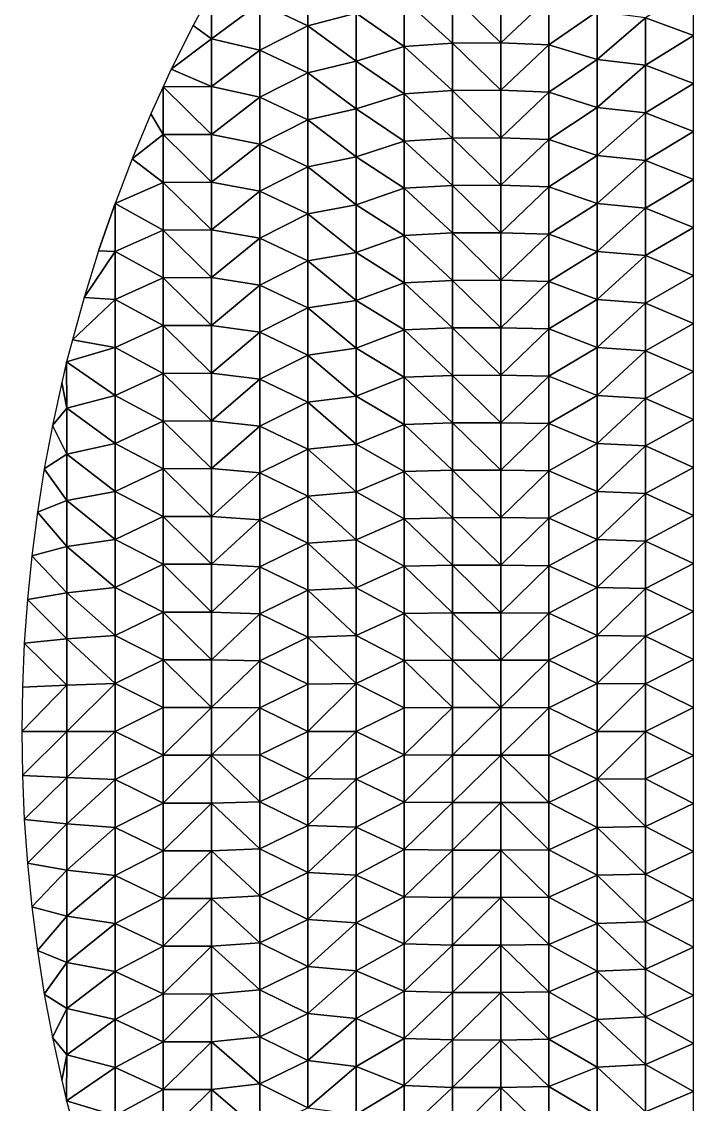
# Model space of a CAD drawing. Header units: inches. Extents: x -160 to 160, y -160 to 160.
# Drawn here: x -160 to -90.6, y -38.7 to 73.7 of the extents above; entities that cross this region are included whole.
import ezdxf

# ---------------------------------------------------------------- set-up
doc = ezdxf.new("R2010")
doc.units = ezdxf.units.IN
doc.header["$LTSCALE"] = 35.827254
doc.header["$MEASUREMENT"] = 0
doc.layers.add('1', color=7, linetype='CONTINUOUS')

msp = doc.modelspace()

# ---------------------------------------------------------------- linework, layer by layer
at = {"layer": '1', "linetype": 'CONTINUOUS'}
for points in [[(-130.28, 73.3), (-130.28, 78.18), (-135.29, 75.63), (-130.28, 73.3)], [(-130.28, 73.3), (-125.28, 74.6), (-130.28, 78.18), (-130.28, 73.3)], [(-140.29, 71.94), (-140.31, 76.9), (-142.21, 73.31), (-140.29, 71.94)], [(-140.29, 71.94), (-135.29, 75.63), (-140.31, 76.9), (-140.29, 71.94)], [(-90.25, 72.29), (-90.25, 77.28), (-95.25, 74.13), (-90.25, 72.29)], [(-135.29, 70.75), (-135.29, 75.63), (-140.29, 71.94), (-135.29, 70.75)], [(-135.29, 70.75), (-130.28, 73.3), (-135.29, 75.63), (-135.29, 70.75)], [(-120.28, 71.13), (-120.28, 76.04), (-125.28, 74.6), (-120.28, 71.13)], [(-115.27, 71.49), (-115.27, 76.42), (-120.28, 76.04), (-115.27, 71.49)], [(-120.28, 71.13), (-115.27, 71.49), (-120.28, 76.04), (-120.28, 71.13)], [(-110.27, 71.52), (-110.27, 76.46), (-115.27, 76.42), (-110.27, 71.52)], [(-115.27, 71.49), (-110.27, 71.52), (-115.27, 76.42), (-115.27, 71.49)], [(-110.27, 71.52), (-105.26, 76.22), (-110.27, 76.46), (-110.27, 71.52)], [(-105.26, 71.31), (-105.26, 76.22), (-110.27, 71.52), (-105.26, 71.31)], [(-105.26, 71.31), (-100.25, 74.77), (-105.26, 76.22), (-105.26, 71.31)], [(-125.28, 69.63), (-125.28, 74.6), (-130.28, 73.3), (-125.28, 69.63)], [(-125.28, 69.63), (-120.28, 71.13), (-125.28, 74.6), (-125.28, 69.63)], [(-100.25, 69.79), (-100.25, 74.77), (-105.26, 71.31), (-100.25, 69.79)], [(-100.25, 69.79), (-95.25, 74.13), (-100.25, 74.77), (-100.25, 69.79)], [(-140.29, 71.94), (-142.21, 73.31), (-144.47, 68.77), (-140.29, 71.94)], [(-130.28, 68.41), (-130.28, 73.3), (-135.29, 70.75), (-130.28, 68.41)], [(-130.28, 68.41), (-125.28, 69.63), (-130.28, 73.3), (-130.28, 68.41)], [(-95.25, 69.19), (-95.25, 74.13), (-100.25, 69.79), (-95.25, 69.19)], [(-95.25, 69.19), (-90.25, 72.29), (-95.25, 74.13), (-95.25, 69.19)], [(-90.25, 67.3), (-90.25, 72.29), (-95.25, 69.19), (-90.25, 67.3)], [(-140.29, 66.97), (-140.29, 71.94), (-144.47, 68.77), (-140.29, 66.97)], [(-140.29, 66.97), (-135.29, 70.75), (-140.29, 71.94), (-140.29, 66.97)], [(-120.28, 66.23), (-120.28, 71.13), (-125.28, 69.63), (-120.28, 66.23)], [(-115.27, 66.56), (-115.27, 71.49), (-120.28, 71.13), (-115.27, 66.56)], [(-120.28, 66.23), (-115.27, 66.56), (-120.28, 71.13), (-120.28, 66.23)], [(-110.27, 66.59), (-110.27, 71.52), (-115.27, 71.49), (-110.27, 66.59)], [(-115.27, 66.56), (-110.27, 66.59), (-115.27, 71.49), (-115.27, 66.56)], [(-110.27, 66.59), (-105.26, 71.31), (-110.27, 71.52), (-110.27, 66.59)], [(-105.26, 66.39), (-105.26, 71.31), (-110.27, 66.59), (-105.26, 66.39)], [(-105.26, 66.39), (-100.25, 69.79), (-105.26, 71.31), (-105.26, 66.39)], [(-135.29, 65.87), (-135.29, 70.75), (-140.29, 66.97), (-135.29, 65.87)], [(-135.29, 65.87), (-130.28, 68.41), (-135.29, 70.75), (-135.29, 65.87)], [(-100.25, 64.8), (-100.25, 69.79), (-105.26, 66.39), (-100.25, 64.8)], [(-100.25, 64.8), (-95.25, 69.19), (-100.25, 69.79), (-100.25, 64.8)], [(-145.32, 66.95), (-140.29, 66.97), (-144.47, 68.77), (-145.32, 66.95)], [(-125.28, 64.66), (-125.28, 69.63), (-130.28, 68.41), (-125.28, 64.66)], [(-125.28, 64.66), (-120.28, 66.23), (-125.28, 69.63), (-125.28, 64.66)], [(-95.25, 64.24), (-95.25, 69.19), (-100.25, 64.8), (-95.25, 64.24)], [(-95.25, 64.24), (-90.25, 67.3), (-95.25, 69.19), (-95.25, 64.24)], [(-130.28, 63.52), (-130.28, 68.41), (-135.29, 65.87), (-130.28, 63.52)], [(-130.28, 63.52), (-125.28, 64.66), (-130.28, 68.41), (-130.28, 63.52)], [(-145.3, 61.99), (-145.32, 66.95), (-146.58, 64.15), (-145.3, 61.99)], [(-140.29, 62.01), (-140.29, 66.97), (-145.32, 66.95), (-140.29, 62.01)], [(-145.3, 61.99), (-140.29, 62.01), (-145.32, 66.95), (-145.3, 61.99)], [(-140.29, 62.01), (-135.29, 65.87), (-140.29, 66.97), (-140.29, 62.01)], [(-115.27, 61.63), (-115.27, 66.56), (-120.28, 66.23), (-115.27, 61.63)], [(-110.27, 61.66), (-110.27, 66.59), (-115.27, 66.56), (-110.27, 61.66)], [(-115.27, 61.63), (-110.27, 61.66), (-115.27, 66.56), (-115.27, 61.63)], [(-110.27, 61.66), (-105.26, 66.39), (-110.27, 66.59), (-110.27, 61.66)], [(-105.26, 61.47), (-105.26, 66.39), (-110.27, 61.66), (-105.26, 61.47)], [(-105.26, 61.47), (-100.25, 64.8), (-105.26, 66.39), (-105.26, 61.47)], [(-90.25, 62.32), (-90.25, 67.3), (-95.25, 64.24), (-90.25, 62.32)], [(-135.29, 60.99), (-135.29, 65.87), (-140.29, 62.01), (-135.29, 60.99)], [(-135.29, 60.99), (-130.28, 63.52), (-135.29, 65.87), (-135.29, 60.99)], [(-120.28, 61.32), (-120.28, 66.23), (-125.28, 64.66), (-120.28, 61.32)], [(-120.28, 61.32), (-115.27, 61.63), (-120.28, 66.23), (-120.28, 61.32)], [(-145.3, 61.99), (-146.58, 64.15), (-148.54, 59.46), (-145.3, 61.99)], [(-125.28, 59.68), (-125.28, 64.66), (-130.28, 63.52), (-125.28, 59.68)], [(-125.28, 59.68), (-120.28, 61.32), (-125.28, 64.66), (-125.28, 59.68)], [(-100.25, 59.82), (-100.25, 64.8), (-105.26, 61.47), (-100.25, 59.82)], [(-100.25, 59.82), (-95.25, 64.24), (-100.25, 64.8), (-100.25, 59.82)], [(-95.25, 59.3), (-95.25, 64.24), (-100.25, 59.82), (-95.25, 59.3)], [(-95.25, 59.3), (-90.25, 62.32), (-95.25, 64.24), (-95.25, 59.3)], [(-130.28, 58.64), (-130.28, 63.52), (-135.29, 60.99), (-130.28, 58.64)], [(-130.28, 58.64), (-125.28, 59.68), (-130.28, 63.52), (-130.28, 58.64)], [(-145.3, 57.03), (-145.3, 61.99), (-148.54, 59.46), (-145.3, 57.03)], [(-140.29, 57.05), (-140.29, 62.01), (-145.3, 61.99), (-140.29, 57.05)], [(-145.3, 57.03), (-140.29, 57.05), (-145.3, 61.99), (-145.3, 57.03)], [(-140.29, 57.05), (-135.29, 60.99), (-140.29, 62.01), (-140.29, 57.05)], [(-90.25, 57.33), (-90.25, 62.32), (-95.25, 59.3), (-90.25, 57.33)], [(-135.29, 56.11), (-135.29, 60.99), (-140.29, 57.05), (-135.29, 56.11)], [(-135.29, 56.11), (-130.28, 58.64), (-135.29, 60.99), (-135.29, 56.11)], [(-120.28, 56.41), (-120.28, 61.32), (-125.28, 59.68), (-120.28, 56.41)], [(-115.27, 56.7), (-115.27, 61.63), (-120.28, 61.32), (-115.27, 56.7)], [(-120.28, 56.41), (-115.27, 56.7), (-120.28, 61.32), (-120.28, 56.41)], [(-110.27, 56.72), (-110.27, 61.66), (-115.27, 61.63), (-110.27, 56.72)], [(-115.27, 56.7), (-110.27, 56.72), (-115.27, 61.63), (-115.27, 56.7)], [(-110.27, 56.72), (-105.26, 61.47), (-110.27, 61.66), (-110.27, 56.72)], [(-105.26, 56.55), (-105.26, 61.47), (-110.27, 56.72), (-105.26, 56.55)], [(-105.26, 56.55), (-100.25, 59.82), (-105.26, 61.47), (-105.26, 56.55)], [(-125.28, 54.71), (-125.28, 59.68), (-130.28, 58.64), (-125.28, 54.71)], [(-125.28, 54.71), (-120.28, 56.41), (-125.28, 59.68), (-125.28, 54.71)], [(-100.25, 54.83), (-100.25, 59.82), (-105.26, 56.55), (-100.25, 54.83)], [(-100.25, 54.83), (-95.25, 59.3), (-100.25, 59.82), (-100.25, 54.83)], [(-150.31, 54.84), (-145.3, 57.03), (-148.54, 59.46), (-150.31, 54.84)], [(-130.28, 53.75), (-130.28, 58.64), (-135.29, 56.11), (-130.28, 53.75)], [(-130.28, 53.75), (-125.28, 54.71), (-130.28, 58.64), (-130.28, 53.75)], [(-95.25, 54.36), (-95.25, 59.3), (-100.25, 54.83), (-95.25, 54.36)], [(-95.25, 54.36), (-90.25, 57.33), (-95.25, 59.3), (-95.25, 54.36)], [(-145.3, 52.07), (-145.3, 57.03), (-150.31, 54.84), (-145.3, 52.07)], [(-140.29, 52.09), (-140.29, 57.05), (-145.3, 57.03), (-140.29, 52.09)], [(-145.3, 52.07), (-140.29, 52.09), (-145.3, 57.03), (-145.3, 52.07)], [(-140.29, 52.09), (-135.29, 56.11), (-140.29, 57.05), (-140.29, 52.09)], [(-120.28, 51.51), (-120.28, 56.41), (-125.28, 54.71), (-120.28, 51.51)], [(-115.27, 51.77), (-115.27, 56.7), (-120.28, 56.41), (-115.27, 51.77)], [(-120.28, 51.51), (-115.27, 51.77), (-120.28, 56.41), (-120.28, 51.51)], [(-110.27, 51.79), (-110.27, 56.72), (-115.27, 56.7), (-110.27, 51.79)], [(-115.27, 51.77), (-110.27, 51.79), (-115.27, 56.7), (-115.27, 51.77)], [(-110.27, 51.79), (-105.26, 56.55), (-110.27, 56.72), (-110.27, 51.79)], [(-105.26, 51.64), (-105.26, 56.55), (-110.27, 51.79), (-105.26, 51.64)], [(-105.26, 51.64), (-100.25, 54.83), (-105.26, 56.55), (-105.26, 51.64)], [(-90.25, 52.35), (-90.25, 57.33), (-95.25, 54.36), (-90.25, 52.35)], [(-135.29, 51.23), (-135.29, 56.11), (-140.29, 52.09), (-135.29, 51.23)], [(-135.29, 51.23), (-130.28, 53.75), (-135.29, 56.11), (-135.29, 51.23)], [(-150.31, 49.86), (-150.31, 54.84), (-152.01, 49.93), (-150.31, 49.86)], [(-150.31, 54.84), (-150.35, 54.72), (-152.01, 49.93), (-150.31, 54.84)], [(-150.31, 49.86), (-145.3, 52.07), (-150.31, 54.84), (-150.31, 49.86)], [(-125.28, 49.73), (-125.28, 54.71), (-130.28, 53.75), (-125.28, 49.73)], [(-125.28, 49.73), (-120.28, 51.51), (-125.28, 54.71), (-125.28, 49.73)], [(-100.25, 49.85), (-100.25, 54.83), (-105.26, 51.64), (-100.25, 49.85)], [(-100.25, 49.85), (-95.25, 54.36), (-100.25, 54.83), (-100.25, 49.85)], [(-95.25, 49.42), (-95.25, 54.36), (-100.25, 49.85), (-95.25, 49.42)], [(-95.25, 49.42), (-90.25, 52.35), (-95.25, 54.36), (-95.25, 49.42)], [(-130.28, 48.86), (-130.28, 53.75), (-135.29, 51.23), (-130.28, 48.86)], [(-130.28, 48.86), (-125.28, 49.73), (-130.28, 53.75), (-130.28, 48.86)], [(-145.3, 47.11), (-145.3, 52.07), (-150.31, 49.86), (-145.3, 47.11)], [(-140.29, 47.13), (-140.29, 52.09), (-145.3, 52.07), (-140.29, 47.13)], [(-145.3, 47.11), (-140.29, 47.13), (-145.3, 52.07), (-145.3, 47.11)], [(-140.29, 47.13), (-135.29, 51.23), (-140.29, 52.09), (-140.29, 47.13)], [(-115.27, 46.84), (-115.27, 51.77), (-120.28, 51.51), (-115.27, 46.84)], [(-110.27, 46.86), (-110.27, 51.79), (-115.27, 51.77), (-110.27, 46.86)], [(-115.27, 46.84), (-110.27, 46.86), (-115.27, 51.77), (-115.27, 46.84)], [(-110.27, 46.86), (-105.26, 51.64), (-110.27, 51.79), (-110.27, 46.86)], [(-90.25, 47.36), (-90.25, 52.35), (-95.25, 49.42), (-90.25, 47.36)], [(-135.29, 46.36), (-135.29, 51.23), (-140.29, 47.13), (-135.29, 46.36)], [(-135.29, 46.36), (-130.28, 48.86), (-135.29, 51.23), (-135.29, 46.36)], [(-120.28, 46.6), (-120.28, 51.51), (-125.28, 49.73), (-120.28, 46.6)], [(-120.28, 46.6), (-115.27, 46.84), (-120.28, 51.51), (-120.28, 46.6)], [(-105.26, 46.72), (-105.26, 51.64), (-110.27, 46.86), (-105.26, 46.72)], [(-105.26, 46.72), (-100.25, 49.85), (-105.26, 51.64), (-105.26, 46.72)], [(-153.52, 45.08), (-150.31, 49.86), (-152.01, 49.93), (-153.52, 45.08)], [(-150.31, 44.87), (-150.31, 49.86), (-153.52, 45.08), (-150.31, 44.87)], [(-150.31, 44.87), (-145.3, 47.11), (-150.31, 49.86), (-150.31, 44.87)], [(-125.28, 44.76), (-125.28, 49.73), (-130.28, 48.86), (-125.28, 44.76)], [(-125.28, 44.76), (-120.28, 46.6), (-125.28, 49.73), (-125.28, 44.76)], [(-100.25, 44.86), (-100.25, 49.85), (-105.26, 46.72), (-100.25, 44.86)], [(-100.25, 44.86), (-95.25, 49.42), (-100.25, 49.85), (-100.25, 44.86)], [(-130.28, 43.98), (-130.28, 48.86), (-135.29, 46.36), (-130.28, 43.98)], [(-130.28, 43.98), (-125.28, 44.76), (-130.28, 48.86), (-130.28, 43.98)], [(-95.25, 44.48), (-95.25, 49.42), (-100.25, 44.86), (-95.25, 44.48)], [(-95.25, 44.48), (-90.25, 47.36), (-95.25, 49.42), (-95.25, 44.48)], [(-90.25, 42.38), (-90.25, 47.36), (-95.25, 44.48), (-90.25, 42.38)], [(-145.3, 42.15), (-145.3, 47.11), (-150.31, 44.87), (-145.3, 42.15)], [(-140.29, 42.17), (-140.29, 47.13), (-145.3, 47.11), (-140.29, 42.17)], [(-145.3, 42.15), (-140.29, 42.17), (-145.3, 47.11), (-145.3, 42.15)], [(-140.29, 42.17), (-135.29, 46.36), (-140.29, 47.13), (-140.29, 42.17)], [(-135.29, 41.48), (-135.29, 46.36), (-140.29, 42.17), (-135.29, 41.48)], [(-135.29, 41.48), (-130.28, 43.98), (-135.29, 46.36), (-135.29, 41.48)], [(-120.28, 41.7), (-120.28, 46.6), (-125.28, 44.76), (-120.28, 41.7)], [(-115.27, 41.91), (-115.27, 46.84), (-120.28, 46.6), (-115.27, 41.91)], [(-120.28, 41.7), (-115.27, 41.91), (-120.28, 46.6), (-120.28, 41.7)], [(-110.27, 41.93), (-110.27, 46.86), (-115.27, 46.84), (-110.27, 41.93)], [(-115.27, 41.91), (-110.27, 41.93), (-115.27, 46.84), (-115.27, 41.91)], [(-110.27, 41.93), (-105.26, 46.72), (-110.27, 46.86), (-110.27, 41.93)], [(-105.26, 41.8), (-105.26, 46.72), (-110.27, 41.93), (-105.26, 41.8)], [(-105.26, 41.8), (-100.25, 44.86), (-105.26, 46.72), (-105.26, 41.8)], [(-154.74, 40.67), (-150.31, 44.87), (-153.52, 45.08), (-154.74, 40.67)], [(-150.31, 39.89), (-150.31, 44.87), (-154.74, 40.67), (-150.31, 39.89)], [(-150.31, 39.89), (-145.3, 42.15), (-150.31, 44.87), (-150.31, 39.89)], [(-130.28, 39.09), (-130.28, 43.98), (-135.29, 41.48), (-130.28, 39.09)], [(-125.28, 39.79), (-125.28, 44.76), (-130.28, 43.98), (-125.28, 39.79)], [(-130.28, 39.09), (-125.28, 39.79), (-130.28, 43.98), (-130.28, 39.09)], [(-125.28, 39.79), (-120.28, 41.7), (-125.28, 44.76), (-125.28, 39.79)], [(-100.25, 39.88), (-100.25, 44.86), (-105.26, 41.8), (-100.25, 39.88)], [(-100.25, 39.88), (-95.25, 44.48), (-100.25, 44.86), (-100.25, 39.88)], [(-95.25, 39.53), (-95.25, 44.48), (-100.25, 39.88), (-95.25, 39.53)], [(-95.25, 39.53), (-90.25, 42.38), (-95.25, 44.48), (-95.25, 39.53)], [(-145.3, 37.19), (-145.3, 42.15), (-150.31, 39.89), (-145.3, 37.19)], [(-140.29, 37.21), (-140.29, 42.17), (-145.3, 42.15), (-140.29, 37.21)], [(-145.3, 37.19), (-140.29, 37.21), (-145.3, 42.15), (-145.3, 37.19)], [(-140.29, 37.21), (-135.29, 41.48), (-140.29, 42.17), (-140.29, 37.21)], [(-120.28, 36.79), (-120.28, 41.7), (-125.28, 39.79), (-120.28, 36.79)], [(-115.27, 36.98), (-115.27, 41.91), (-120.28, 41.7), (-115.27, 36.98)], [(-120.28, 36.79), (-115.27, 36.98), (-120.28, 41.7), (-120.28, 36.79)], [(-110.27, 36.99), (-110.27, 41.93), (-115.27, 41.91), (-110.27, 36.99)], [(-115.27, 36.98), (-110.27, 36.99), (-115.27, 41.91), (-115.27, 36.98)], [(-110.27, 36.99), (-105.26, 41.8), (-110.27, 41.93), (-110.27, 36.99)], [(-105.26, 36.88), (-105.26, 41.8), (-110.27, 36.99), (-105.26, 36.88)], [(-105.26, 36.88), (-100.25, 39.88), (-105.26, 41.8), (-105.26, 36.88)], [(-90.25, 37.39), (-90.25, 42.38), (-95.25, 39.53), (-90.25, 37.39)], [(-155.33, 38.39), (-150.31, 39.89), (-154.74, 40.67), (-155.33, 38.39)], [(-135.29, 36.6), (-135.29, 41.48), (-140.29, 37.21), (-135.29, 36.6)], [(-135.29, 36.6), (-130.28, 39.09), (-135.29, 41.48), (-135.29, 36.6)], [(-150.31, 34.9), (-150.31, 39.89), (-155.33, 38.39), (-150.31, 34.9)], [(-150.31, 34.9), (-145.3, 37.19), (-150.31, 39.89), (-150.31, 34.9)], [(-125.28, 34.81), (-125.28, 39.79), (-130.28, 39.09), (-125.28, 34.81)], [(-125.28, 34.81), (-120.28, 36.79), (-125.28, 39.79), (-125.28, 34.81)], [(-100.25, 34.89), (-100.25, 39.88), (-105.26, 36.88), (-100.25, 34.89)], [(-100.25, 34.89), (-95.25, 39.53), (-100.25, 39.88), (-100.25, 34.89)], [(-95.25, 34.59), (-95.25, 39.53), (-100.25, 34.89), (-95.25, 34.59)], [(-95.25, 34.59), (-90.25, 37.39), (-95.25, 39.53), (-95.25, 34.59)], [(-155.31, 33.59), (-155.33, 38.39), (-155.84, 36.24), (-155.31, 33.59)], [(-155.31, 33.59), (-150.31, 34.9), (-155.33, 38.39), (-155.31, 33.59)], [(-130.28, 34.2), (-130.28, 39.09), (-135.29, 36.6), (-130.28, 34.2)], [(-130.28, 34.2), (-125.28, 34.81), (-130.28, 39.09), (-130.28, 34.2)], [(-145.3, 32.23), (-145.3, 37.19), (-150.31, 34.9), (-145.3, 32.23)], [(-140.29, 32.25), (-140.29, 37.21), (-145.3, 37.19), (-140.29, 32.25)], [(-145.3, 32.23), (-140.29, 32.25), (-145.3, 37.19), (-145.3, 32.23)], [(-140.29, 32.25), (-135.29, 36.6), (-140.29, 37.21), (-140.29, 32.25)], [(-90.25, 32.41), (-90.25, 37.39), (-95.25, 34.59), (-90.25, 32.41)], [(-155.31, 33.59), (-155.84, 36.24), (-156.81, 31.78), (-155.31, 33.59)], [(-135.29, 31.72), (-135.29, 36.6), (-140.29, 32.25), (-135.29, 31.72)], [(-135.29, 31.72), (-130.28, 34.2), (-135.29, 36.6), (-135.29, 31.72)], [(-120.28, 31.89), (-120.28, 36.79), (-125.28, 34.81), (-120.28, 31.89)], [(-115.27, 32.05), (-115.27, 36.98), (-120.28, 36.79), (-115.27, 32.05)], [(-120.28, 31.89), (-115.27, 32.05), (-120.28, 36.79), (-120.28, 31.89)], [(-110.27, 32.06), (-110.27, 36.99), (-115.27, 36.98), (-110.27, 32.06)], [(-115.27, 32.05), (-110.27, 32.06), (-115.27, 36.98), (-115.27, 32.05)], [(-110.27, 32.06), (-105.26, 36.88), (-110.27, 36.99), (-110.27, 32.06)], [(-105.26, 31.97), (-105.26, 36.88), (-110.27, 32.06), (-105.26, 31.97)], [(-105.26, 31.97), (-100.25, 34.89), (-105.26, 36.88), (-105.26, 31.97)], [(-150.31, 29.91), (-150.31, 34.9), (-155.31, 33.59), (-150.31, 29.91)], [(-150.31, 29.91), (-145.3, 32.23), (-150.31, 34.9), (-150.31, 29.91)], [(-100.25, 29.91), (-100.25, 34.89), (-105.26, 31.97), (-100.25, 29.91)], [(-100.25, 29.91), (-95.25, 34.59), (-100.25, 34.89), (-100.25, 29.91)], [(-130.28, 29.32), (-130.28, 34.2), (-135.29, 31.72), (-130.28, 29.32)], [(-125.28, 29.84), (-125.28, 34.81), (-130.28, 34.2), (-125.28, 29.84)], [(-130.28, 29.32), (-125.28, 29.84), (-130.28, 34.2), (-130.28, 29.32)], [(-125.28, 29.84), (-120.28, 31.89), (-125.28, 34.81), (-125.28, 29.84)], [(-95.25, 29.65), (-95.25, 34.59), (-100.25, 29.91), (-95.25, 29.65)], [(-95.25, 29.65), (-90.25, 32.41), (-95.25, 34.59), (-95.25, 29.65)], [(-155.31, 28.79), (-155.31, 33.59), (-156.81, 31.78), (-155.31, 28.79)], [(-155.31, 28.79), (-150.31, 29.91), (-155.31, 33.59), (-155.31, 28.79)], [(-157.66, 27.28), (-155.31, 28.79), (-156.81, 31.78), (-157.66, 27.28)], [(-145.3, 27.27), (-145.3, 32.23), (-150.31, 29.91), (-145.3, 27.27)], [(-140.29, 27.29), (-140.29, 32.25), (-145.3, 32.23), (-140.29, 27.29)], [(-145.3, 27.27), (-140.29, 27.29), (-145.3, 32.23), (-145.3, 27.27)], [(-140.29, 27.29), (-135.29, 31.72), (-140.29, 32.25), (-140.29, 27.29)], [(-135.29, 26.84), (-135.29, 31.72), (-140.29, 27.29), (-135.29, 26.84)], [(-135.29, 26.84), (-130.28, 29.32), (-135.29, 31.72), (-135.29, 26.84)], [(-120.28, 26.98), (-120.28, 31.89), (-125.28, 29.84), (-120.28, 26.98)], [(-115.27, 27.12), (-115.27, 32.05), (-120.28, 31.89), (-115.27, 27.12)], [(-120.28, 26.98), (-115.27, 27.12), (-120.28, 31.89), (-120.28, 26.98)], [(-110.27, 27.13), (-110.27, 32.06), (-115.27, 32.05), (-110.27, 27.13)], [(-115.27, 27.12), (-110.27, 27.13), (-115.27, 32.05), (-115.27, 27.12)], [(-110.27, 27.13), (-105.26, 31.97), (-110.27, 32.06), (-110.27, 27.13)], [(-105.26, 27.05), (-105.26, 31.97), (-110.27, 27.13), (-105.26, 27.05)], [(-105.26, 27.05), (-100.25, 29.91), (-105.26, 31.97), (-105.26, 27.05)], [(-90.25, 27.42), (-90.25, 32.41), (-95.25, 29.65), (-90.25, 27.42)], [(-150.31, 24.93), (-150.31, 29.91), (-155.31, 28.79), (-150.31, 24.93)], [(-150.31, 24.93), (-145.3, 27.27), (-150.31, 29.91), (-150.31, 24.93)], [(-130.28, 24.43), (-130.28, 29.32), (-135.29, 26.84), (-130.28, 24.43)], [(-125.28, 24.87), (-125.28, 29.84), (-130.28, 29.32), (-125.28, 24.87)], [(-130.28, 24.43), (-125.28, 24.87), (-130.28, 29.32), (-130.28, 24.43)], [(-125.28, 24.87), (-120.28, 26.98), (-125.28, 29.84), (-125.28, 24.87)], [(-100.25, 24.92), (-100.25, 29.91), (-105.26, 27.05), (-100.25, 24.92)], [(-100.25, 24.92), (-95.25, 29.65), (-100.25, 29.91), (-100.25, 24.92)], [(-95.25, 24.71), (-95.25, 29.65), (-100.25, 24.92), (-95.25, 24.71)], [(-95.25, 24.71), (-90.25, 27.42), (-95.25, 29.65), (-95.25, 24.71)], [(-155.31, 23.99), (-155.31, 28.79), (-157.66, 27.28), (-155.31, 23.99)], [(-155.31, 23.99), (-150.31, 24.93), (-155.31, 28.79), (-155.31, 23.99)], [(-158.37, 22.77), (-155.31, 23.99), (-157.66, 27.28), (-158.37, 22.77)], [(-145.3, 22.31), (-145.3, 27.27), (-150.31, 24.93), (-145.3, 22.31)], [(-140.29, 22.32), (-140.29, 27.29), (-145.3, 27.27), (-140.29, 22.32)], [(-145.3, 22.31), (-140.29, 22.32), (-145.3, 27.27), (-145.3, 22.31)], [(-140.29, 22.32), (-135.29, 26.84), (-140.29, 27.29), (-140.29, 22.32)], [(-115.27, 22.19), (-115.27, 27.12), (-120.28, 26.98), (-115.27, 22.19)], [(-110.27, 22.2), (-110.27, 27.13), (-115.27, 27.12), (-110.27, 22.2)], [(-115.27, 22.19), (-110.27, 22.2), (-115.27, 27.12), (-115.27, 22.19)], [(-110.27, 22.2), (-105.26, 27.05), (-110.27, 27.13), (-110.27, 22.2)], [(-105.26, 22.13), (-105.26, 27.05), (-110.27, 22.2), (-105.26, 22.13)], [(-105.26, 22.13), (-100.25, 24.92), (-105.26, 27.05), (-105.26, 22.13)], [(-90.25, 22.43), (-90.25, 27.42), (-95.25, 24.71), (-90.25, 22.43)], [(-135.29, 21.96), (-135.29, 26.84), (-140.29, 22.32), (-135.29, 21.96)], [(-135.29, 21.96), (-130.28, 24.43), (-135.29, 26.84), (-135.29, 21.96)], [(-120.28, 22.08), (-120.28, 26.98), (-125.28, 24.87), (-120.28, 22.08)], [(-120.28, 22.08), (-115.27, 22.19), (-120.28, 26.98), (-120.28, 22.08)], [(-150.31, 19.94), (-150.31, 24.93), (-155.31, 23.99), (-150.31, 19.94)], [(-150.31, 19.94), (-145.3, 22.31), (-150.31, 24.93), (-150.31, 19.94)], [(-125.28, 19.89), (-125.28, 24.87), (-130.28, 24.43), (-125.28, 19.89)], [(-125.28, 19.89), (-120.28, 22.08), (-125.28, 24.87), (-125.28, 19.89)], [(-100.25, 19.94), (-100.25, 24.92), (-105.26, 22.13), (-100.25, 19.94)], [(-100.25, 19.94), (-95.25, 24.71), (-100.25, 24.92), (-100.25, 19.94)], [(-155.31, 19.19), (-155.31, 23.99), (-158.37, 22.77), (-155.31, 19.19)], [(-155.31, 19.19), (-150.31, 19.94), (-155.31, 23.99), (-155.31, 19.19)], [(-130.28, 19.55), (-130.28, 24.43), (-135.29, 21.96), (-130.28, 19.55)], [(-130.28, 19.55), (-125.28, 19.89), (-130.28, 24.43), (-130.28, 19.55)], [(-95.25, 19.77), (-95.25, 24.71), (-100.25, 19.94), (-95.25, 19.77)], [(-95.25, 19.77), (-90.25, 22.43), (-95.25, 24.71), (-95.25, 19.77)], [(-158.96, 18.24), (-155.31, 19.19), (-158.37, 22.77), (-158.96, 18.24)], [(-145.3, 17.36), (-145.3, 22.31), (-150.31, 19.94), (-145.3, 17.36)], [(-140.29, 17.36), (-140.29, 22.32), (-145.3, 22.31), (-140.29, 17.36)], [(-145.3, 17.36), (-140.29, 17.36), (-145.3, 22.31), (-145.3, 17.36)], [(-140.29, 17.36), (-135.29, 21.96), (-140.29, 22.32), (-140.29, 17.36)], [(-135.29, 17.08), (-135.29, 21.96), (-140.29, 17.36), (-135.29, 17.08)], [(-135.29, 17.08), (-130.28, 19.55), (-135.29, 21.96), (-135.29, 17.08)], [(-120.28, 17.17), (-120.28, 22.08), (-125.28, 19.89), (-120.28, 17.17)], [(-115.27, 17.26), (-115.27, 22.19), (-120.28, 22.08), (-115.27, 17.26)], [(-120.28, 17.17), (-115.27, 17.26), (-120.28, 22.08), (-120.28, 17.17)], [(-110.27, 17.26), (-110.27, 22.2), (-115.27, 22.19), (-110.27, 17.26)], [(-115.27, 17.26), (-110.27, 17.26), (-115.27, 22.19), (-115.27, 17.26)], [(-110.27, 17.26), (-105.26, 22.13), (-110.27, 22.2), (-110.27, 17.26)], [(-105.26, 17.21), (-105.26, 22.13), (-110.27, 17.26), (-105.26, 17.21)], [(-105.26, 17.21), (-100.25, 19.94), (-105.26, 22.13), (-105.26, 17.21)], [(-90.25, 17.45), (-90.25, 22.43), (-95.25, 19.77), (-90.25, 17.45)], [(-155.31, 14.4), (-155.31, 19.19), (-158.96, 18.24), (-155.31, 14.4)], [(-150.31, 14.96), (-150.31, 19.94), (-155.31, 19.19), (-150.31, 14.96)], [(-155.31, 14.4), (-150.31, 14.96), (-155.31, 19.19), (-155.31, 14.4)], [(-150.31, 14.96), (-145.3, 17.36), (-150.31, 19.94), (-150.31, 14.96)], [(-130.28, 14.66), (-130.28, 19.55), (-135.29, 17.08), (-130.28, 14.66)], [(-125.28, 14.92), (-125.28, 19.89), (-130.28, 19.55), (-125.28, 14.92)], [(-130.28, 14.66), (-125.28, 14.92), (-130.28, 19.55), (-130.28, 14.66)], [(-125.28, 14.92), (-120.28, 17.17), (-125.28, 19.89), (-125.28, 14.92)], [(-100.25, 14.95), (-100.25, 19.94), (-105.26, 17.21), (-100.25, 14.95)], [(-100.25, 14.95), (-95.25, 19.77), (-100.25, 19.94), (-100.25, 14.95)], [(-95.25, 14.83), (-95.25, 19.77), (-100.25, 14.95), (-95.25, 14.83)], [(-95.25, 14.83), (-90.25, 17.45), (-95.25, 19.77), (-95.25, 14.83)], [(-159.41, 13.7), (-155.31, 14.4), (-158.96, 18.24), (-159.41, 13.7)], [(-145.3, 12.4), (-145.3, 17.36), (-150.31, 14.96), (-145.3, 12.4)], [(-140.29, 12.4), (-140.29, 17.36), (-145.3, 17.36), (-140.29, 12.4)], [(-145.3, 12.4), (-140.29, 12.4), (-145.3, 17.36), (-145.3, 12.4)], [(-140.29, 12.4), (-135.29, 17.08), (-140.29, 17.36), (-140.29, 12.4)], [(-135.29, 12.2), (-135.29, 17.08), (-140.29, 12.4), (-135.29, 12.2)], [(-135.29, 12.2), (-130.28, 14.66), (-135.29, 17.08), (-135.29, 12.2)], [(-120.28, 12.26), (-120.28, 17.17), (-125.28, 14.92), (-120.28, 12.26)], [(-115.27, 12.33), (-115.27, 17.26), (-120.28, 17.17), (-115.27, 12.33)], [(-120.28, 12.26), (-115.27, 12.33), (-120.28, 17.17), (-120.28, 12.26)], [(-110.27, 12.33), (-110.27, 17.26), (-115.27, 17.26), (-110.27, 12.33)], [(-115.27, 12.33), (-110.27, 12.33), (-115.27, 17.26), (-115.27, 12.33)], [(-110.27, 12.33), (-105.26, 17.21), (-110.27, 17.26), (-110.27, 12.33)], [(-105.26, 12.29), (-105.26, 17.21), (-110.27, 12.33), (-105.26, 12.29)], [(-105.26, 12.29), (-100.25, 14.95), (-105.26, 17.21), (-105.26, 12.29)], [(-90.25, 12.46), (-90.25, 17.45), (-95.25, 14.83), (-90.25, 12.46)], [(-150.31, 9.97), (-150.31, 14.96), (-155.31, 14.4), (-150.31, 9.97)], [(-150.31, 9.97), (-145.3, 12.4), (-150.31, 14.96), (-150.31, 9.97)], [(-130.28, 9.77), (-130.28, 14.66), (-135.29, 12.2), (-130.28, 9.77)], [(-125.28, 9.95), (-125.28, 14.92), (-130.28, 14.66), (-125.28, 9.95)], [(-130.28, 9.77), (-125.28, 9.95), (-130.28, 14.66), (-130.28, 9.77)], [(-125.28, 9.95), (-120.28, 12.26), (-125.28, 14.92), (-125.28, 9.95)], [(-100.25, 9.97), (-100.25, 14.95), (-105.26, 12.29), (-100.25, 9.97)], [(-100.25, 9.97), (-95.25, 14.83), (-100.25, 14.95), (-100.25, 9.97)], [(-95.25, 9.88), (-95.25, 14.83), (-100.25, 9.97), (-95.25, 9.88)], [(-95.25, 9.88), (-90.25, 12.46), (-95.25, 14.83), (-95.25, 9.88)], [(-159.74, 9.15), (-155.31, 9.6), (-159.41, 13.7), (-159.74, 9.15)], [(-155.31, 9.6), (-155.31, 14.4), (-159.41, 13.7), (-155.31, 9.6)], [(-155.31, 9.6), (-150.31, 9.97), (-155.31, 14.4), (-155.31, 9.6)], [(-145.3, 7.44), (-145.3, 12.4), (-150.31, 9.97), (-145.3, 7.44)], [(-140.29, 7.44), (-140.29, 12.4), (-145.3, 12.4), (-140.29, 7.44)], [(-145.3, 7.44), (-140.29, 7.44), (-145.3, 12.4), (-145.3, 7.44)], [(-140.29, 7.44), (-135.29, 12.2), (-140.29, 12.4), (-140.29, 7.44)], [(-90.25, 7.48), (-90.25, 12.46), (-95.25, 9.88), (-90.25, 7.48)], [(-135.29, 7.32), (-135.29, 12.2), (-140.29, 7.44), (-135.29, 7.32)], [(-135.29, 7.32), (-130.28, 9.77), (-135.29, 12.2), (-135.29, 7.32)], [(-120.28, 7.36), (-120.28, 12.26), (-125.28, 9.95), (-120.28, 7.36)], [(-115.27, 7.4), (-115.27, 12.33), (-120.28, 12.26), (-115.27, 7.4)], [(-120.28, 7.36), (-115.27, 7.4), (-120.28, 12.26), (-120.28, 7.36)], [(-110.27, 7.4), (-110.27, 12.33), (-115.27, 12.33), (-110.27, 7.4)], [(-115.27, 7.4), (-110.27, 7.4), (-115.27, 12.33), (-115.27, 7.4)], [(-110.27, 7.4), (-105.26, 12.29), (-110.27, 12.33), (-110.27, 7.4)], [(-105.26, 7.38), (-105.26, 12.29), (-110.27, 7.4), (-105.26, 7.38)], [(-105.26, 7.38), (-100.25, 9.97), (-105.26, 12.29), (-105.26, 7.38)], [(-159.93, 4.58), (-155.31, 4.8), (-159.74, 9.15), (-159.93, 4.58)], [(-155.31, 4.8), (-155.31, 9.6), (-159.74, 9.15), (-155.31, 4.8)], [(-150.31, 4.99), (-150.31, 9.97), (-155.31, 9.6), (-150.31, 4.99)], [(-155.31, 4.8), (-150.31, 4.99), (-155.31, 9.6), (-155.31, 4.8)], [(-150.31, 4.99), (-145.3, 7.44), (-150.31, 9.97), (-150.31, 4.99)], [(-130.28, 4.89), (-130.28, 9.77), (-135.29, 7.32), (-130.28, 4.89)], [(-125.28, 4.97), (-125.28, 9.95), (-130.28, 9.77), (-125.28, 4.97)], [(-130.28, 4.89), (-125.28, 4.97), (-130.28, 9.77), (-130.28, 4.89)], [(-125.28, 4.97), (-120.28, 7.36), (-125.28, 9.95), (-125.28, 4.97)], [(-100.25, 4.98), (-100.25, 9.97), (-105.26, 7.38), (-100.25, 4.98)], [(-100.25, 4.98), (-95.25, 9.88), (-100.25, 9.97), (-100.25, 4.98)], [(-95.25, 4.94), (-95.25, 9.88), (-100.25, 4.98), (-95.25, 4.94)], [(-95.25, 4.94), (-90.25, 7.48), (-95.25, 9.88), (-95.25, 4.94)], [(-145.3, 2.48), (-145.3, 7.44), (-150.31, 4.99), (-145.3, 2.48)], [(-140.29, 2.48), (-140.29, 7.44), (-145.3, 7.44), (-140.29, 2.48)], [(-145.3, 2.48), (-140.29, 2.48), (-145.3, 7.44), (-145.3, 2.48)], [(-140.29, 2.48), (-135.29, 7.32), (-140.29, 7.44), (-140.29, 2.48)], [(-135.29, 2.44), (-135.29, 7.32), (-140.29, 2.48), (-135.29, 2.44)], [(-135.29, 2.44), (-130.28, 4.89), (-135.29, 7.32), (-135.29, 2.44)], [(-120.28, 2.45), (-120.28, 7.36), (-125.28, 4.97), (-120.28, 2.45)], [(-115.27, 2.47), (-115.27, 7.4), (-120.28, 7.36), (-115.27, 2.47)], [(-120.28, 2.45), (-115.27, 2.47), (-120.28, 7.36), (-120.28, 2.45)], [(-110.27, 2.47), (-110.27, 7.4), (-115.27, 7.4), (-110.27, 2.47)], [(-115.27, 2.47), (-110.27, 2.47), (-115.27, 7.4), (-115.27, 2.47)], [(-110.27, 2.47), (-105.26, 7.38), (-110.27, 7.4), (-110.27, 2.47)], [(-105.26, 2.46), (-105.26, 7.38), (-110.27, 2.47), (-105.26, 2.46)], [(-105.26, 2.46), (-100.25, 4.98), (-105.26, 7.38), (-105.26, 2.46)], [(-90.25, 2.49), (-90.25, 7.48), (-95.25, 4.94), (-90.25, 2.49)], [(-155.31, 0), (-155.31, 4.8), (-160, 0), (-155.31, 0)], [(-160, 0), (-155.31, 4.8), (-159.93, 4.58), (-160, 0)], [(-150.31, 0), (-150.31, 4.99), (-155.31, 0), (-150.31, 0)], [(-155.31, 0), (-150.31, 4.99), (-155.31, 4.8), (-155.31, 0)], [(-150.31, 0), (-145.3, 2.48), (-150.31, 4.99), (-150.31, 0)], [(-130.28, 0), (-130.28, 4.89), (-135.29, 2.44), (-130.28, 0)], [(-125.28, 0), (-125.28, 4.97), (-130.28, 0), (-125.28, 0)], [(-130.28, 0), (-125.28, 4.97), (-130.28, 4.89), (-130.28, 0)], [(-125.28, 0), (-120.28, 2.45), (-125.28, 4.97), (-125.28, 0)], [(-100.25, 0), (-100.25, 4.98), (-105.26, 2.46), (-100.25, 0)], [(-100.25, 0), (-95.25, 4.94), (-100.25, 4.98), (-100.25, 0)], [(-95.25, 0), (-95.25, 4.94), (-100.25, 0), (-95.25, 0)], [(-95.25, 0), (-90.25, 2.49), (-95.25, 4.94), (-95.25, 0)], [(-145.3, -2.48), (-145.3, 2.48), (-150.31, 0), (-145.3, -2.48)], [(-140.29, -2.48), (-140.29, 2.48), (-145.3, -2.48), (-140.29, -2.48)], [(-145.3, -2.48), (-140.29, 2.48), (-145.3, 2.48), (-145.3, -2.48)], [(-140.29, -2.48), (-135.29, 2.44), (-140.29, 2.48), (-140.29, -2.48)], [(-135.29, -2.44), (-135.29, 2.44), (-140.29, -2.48), (-135.29, -2.44)], [(-135.29, -2.44), (-130.28, 0), (-135.29, 2.44), (-135.29, -2.44)], [(-120.28, -2.45), (-120.28, 2.45), (-125.28, 0), (-120.28, -2.45)], [(-115.27, -2.47), (-115.27, 2.47), (-120.28, -2.45), (-115.27, -2.47)], [(-120.28, -2.45), (-115.27, 2.47), (-120.28, 2.45), (-120.28, -2.45)], [(-110.27, -2.47), (-110.27, 2.47), (-115.27, -2.47), (-110.27, -2.47)], [(-115.27, -2.47), (-110.27, 2.47), (-115.27, 2.47), (-115.27, -2.47)], [(-110.27, -2.47), (-105.26, 2.46), (-110.27, 2.47), (-110.27, -2.47)], [(-105.26, -2.46), (-105.26, 2.46), (-110.27, -2.47), (-105.26, -2.46)], [(-105.26, -2.46), (-100.25, 0), (-105.26, 2.46), (-105.26, -2.46)], [(-90.25, -2.49), (-90.25, 2.49), (-95.25, 0), (-90.25, -2.49)], [(-159.93, -4.58), (-155.31, 0), (-160, 0), (-159.93, -4.58)], [(-155.31, -4.8), (-155.31, 0), (-159.93, -4.58), (-155.31, -4.8)], [(-150.31, -4.99), (-150.31, 0), (-155.31, -4.8), (-150.31, -4.99)], [(-155.31, -4.8), (-150.31, 0), (-155.31, 0), (-155.31, -4.8)], [(-150.31, -4.99), (-145.3, -2.48), (-150.31, 0), (-150.31, -4.99)], [(-130.28, -4.89), (-130.28, 0), (-135.29, -2.44), (-130.28, -4.89)], [(-125.28, -4.97), (-125.28, 0), (-130.28, -4.89), (-125.28, -4.97)], [(-130.28, -4.89), (-125.28, 0), (-130.28, 0), (-130.28, -4.89)], [(-125.28, -4.97), (-120.28, -2.45), (-125.28, 0), (-125.28, -4.97)], [(-100.25, -4.98), (-100.25, 0), (-105.26, -2.46), (-100.25, -4.98)], [(-95.25, -4.94), (-95.25, 0), (-100.25, -4.98), (-95.25, -4.94)], [(-100.25, -4.98), (-95.25, 0), (-100.25, 0), (-100.25, -4.98)], [(-95.25, -4.94), (-90.25, -2.49), (-95.25, 0), (-95.25, -4.94)], [(-145.3, -7.44), (-145.3, -2.48), (-150.31, -4.99), (-145.3, -7.44)], [(-140.29, -7.44), (-140.29, -2.48), (-145.3, -7.44), (-140.29, -7.44)], [(-145.3, -7.44), (-140.29, -2.48), (-145.3, -2.48), (-145.3, -7.44)], [(-135.29, -7.32), (-135.29, -2.44), (-140.29, -2.48), (-135.29, -7.32)], [(-140.29, -7.44), (-135.29, -7.32), (-140.29, -2.48), (-140.29, -7.44)], [(-135.29, -7.32), (-130.28, -4.89), (-135.29, -2.44), (-135.29, -7.32)], [(-120.28, -7.36), (-120.28, -2.45), (-125.28, -4.97), (-120.28, -7.36)], [(-120.28, -7.36), (-115.27, -2.47), (-120.28, -2.45), (-120.28, -7.36)], [(-115.27, -7.4), (-115.27, -2.47), (-120.28, -7.36), (-115.27, -7.4)], [(-110.27, -7.4), (-110.27, -2.47), (-115.27, -7.4), (-110.27, -7.4)], [(-115.27, -7.4), (-110.27, -2.47), (-115.27, -2.47), (-115.27, -7.4)], [(-105.26, -7.38), (-105.26, -2.46), (-110.27, -2.47), (-105.26, -7.38)], [(-110.27, -7.4), (-105.26, -7.38), (-110.27, -2.47), (-110.27, -7.4)], [(-105.26, -7.38), (-100.25, -4.98), (-105.26, -2.46), (-105.26, -7.38)], [(-90.25, -7.48), (-90.25, -2.49), (-95.25, -4.94), (-90.25, -7.48)], [(-159.74, -9.15), (-155.31, -4.8), (-159.93, -4.58), (-159.74, -9.15)], [(-155.31, -9.6), (-155.31, -4.8), (-159.74, -9.15), (-155.31, -9.6)], [(-155.31, -9.6), (-150.31, -4.99), (-155.31, -4.8), (-155.31, -9.6)], [(-150.31, -9.97), (-150.31, -4.99), (-155.31, -9.6), (-150.31, -9.97)], [(-150.31, -9.97), (-145.3, -7.44), (-150.31, -4.99), (-150.31, -9.97)], [(-130.28, -9.77), (-130.28, -4.89), (-135.29, -7.32), (-130.28, -9.77)], [(-130.28, -9.77), (-125.28, -4.97), (-130.28, -4.89), (-130.28, -9.77)], [(-125.28, -9.95), (-125.28, -4.97), (-130.28, -9.77), (-125.28, -9.95)], [(-125.28, -9.95), (-120.28, -7.36), (-125.28, -4.97), (-125.28, -9.95)], [(-100.25, -9.97), (-100.25, -4.98), (-105.26, -7.38), (-100.25, -9.97)], [(-95.25, -9.88), (-95.25, -4.94), (-100.25, -4.98), (-95.25, -9.88)], [(-100.25, -9.97), (-95.25, -9.88), (-100.25, -4.98), (-100.25, -9.97)], [(-95.25, -9.88), (-90.25, -7.48), (-95.25, -4.94), (-95.25, -9.88)], [(-145.3, -12.4), (-145.3, -7.44), (-150.31, -9.97), (-145.3, -12.4)], [(-140.29, -12.4), (-140.29, -7.44), (-145.3, -12.4), (-140.29, -12.4)], [(-145.3, -12.4), (-140.29, -7.44), (-145.3, -7.44), (-145.3, -12.4)], [(-135.29, -12.2), (-135.29, -7.32), (-140.29, -7.44), (-135.29, -12.2)], [(-140.29, -12.4), (-135.29, -12.2), (-140.29, -7.44), (-140.29, -12.4)], [(-135.29, -12.2), (-130.28, -9.77), (-135.29, -7.32), (-135.29, -12.2)], [(-120.28, -12.26), (-120.28, -7.36), (-125.28, -9.95), (-120.28, -12.26)], [(-120.28, -12.26), (-115.27, -7.4), (-120.28, -7.36), (-120.28, -12.26)], [(-115.27, -12.33), (-115.27, -7.4), (-120.28, -12.26), (-115.27, -12.33)], [(-110.27, -12.33), (-110.27, -7.4), (-115.27, -12.33), (-110.27, -12.33)], [(-115.27, -12.33), (-110.27, -7.4), (-115.27, -7.4), (-115.27, -12.33)], [(-105.26, -12.29), (-105.26, -7.38), (-110.27, -7.4), (-105.26, -12.29)], [(-110.27, -12.33), (-105.26, -12.29), (-110.27, -7.4), (-110.27, -12.33)], [(-105.26, -12.29), (-100.25, -9.97), (-105.26, -7.38), (-105.26, -12.29)], [(-90.25, -12.46), (-90.25, -7.48), (-95.25, -9.88), (-90.25, -12.46)], [(-159.41, -13.7), (-155.31, -9.6), (-159.74, -9.15), (-159.41, -13.7)], [(-155.31, -14.4), (-155.31, -9.6), (-159.41, -13.7), (-155.31, -14.4)], [(-155.31, -14.4), (-150.31, -9.97), (-155.31, -9.6), (-155.31, -14.4)], [(-150.31, -14.96), (-150.31, -9.97), (-155.31, -14.4), (-150.31, -14.96)], [(-150.31, -14.96), (-145.3, -12.4), (-150.31, -9.97), (-150.31, -14.96)], [(-130.28, -14.66), (-130.28, -9.77), (-135.29, -12.2), (-130.28, -14.66)], [(-130.28, -14.66), (-125.28, -9.95), (-130.28, -9.77), (-130.28, -14.66)], [(-125.28, -14.92), (-125.28, -9.95), (-130.28, -14.66), (-125.28, -14.92)], [(-125.28, -14.92), (-120.28, -12.26), (-125.28, -9.95), (-125.28, -14.92)], [(-100.25, -14.95), (-100.25, -9.97), (-105.26, -12.29), (-100.25, -14.95)], [(-95.25, -14.83), (-95.25, -9.88), (-100.25, -9.97), (-95.25, -14.83)], [(-100.25, -14.95), (-95.25, -14.83), (-100.25, -9.97), (-100.25, -14.95)], [(-95.25, -14.83), (-90.25, -12.46), (-95.25, -9.88), (-95.25, -14.83)], [(-135.29, -17.08), (-135.29, -12.2), (-140.29, -12.4), (-135.29, -17.08)], [(-135.29, -17.08), (-130.28, -14.66), (-135.29, -12.2), (-135.29, -17.08)], [(-120.28, -17.17), (-120.28, -12.26), (-125.28, -14.92), (-120.28, -17.17)], [(-120.28, -17.17), (-115.27, -12.33), (-120.28, -12.26), (-120.28, -17.17)], [(-115.27, -17.26), (-115.27, -12.33), (-120.28, -17.17), (-115.27, -17.26)], [(-110.27, -17.26), (-110.27, -12.33), (-115.27, -17.26), (-110.27, -17.26)], [(-115.27, -17.26), (-110.27, -12.33), (-115.27, -12.33), (-115.27, -17.26)], [(-105.26, -17.21), (-105.26, -12.29), (-110.27, -12.33), (-105.26, -17.21)], [(-110.27, -17.26), (-105.26, -17.21), (-110.27, -12.33), (-110.27, -17.26)], [(-105.26, -17.21), (-100.25, -14.95), (-105.26, -12.29), (-105.26, -17.21)], [(-145.3, -17.36), (-145.3, -12.4), (-150.31, -14.96), (-145.3, -17.36)], [(-140.29, -17.36), (-140.29, -12.4), (-145.3, -17.36), (-140.29, -17.36)], [(-145.3, -17.36), (-140.29, -12.4), (-145.3, -12.4), (-145.3, -17.36)], [(-140.29, -17.36), (-135.29, -17.08), (-140.29, -12.4), (-140.29, -17.36)], [(-90.25, -17.45), (-90.25, -12.46), (-95.25, -14.83), (-90.25, -17.45)], [(-158.96, -18.24), (-155.31, -14.4), (-159.41, -13.7), (-158.96, -18.24)], [(-155.31, -19.19), (-155.31, -14.4), (-158.96, -18.24), (-155.31, -19.19)], [(-155.31, -19.19), (-150.31, -14.96), (-155.31, -14.4), (-155.31, -19.19)], [(-150.31, -19.94), (-150.31, -14.96), (-155.31, -19.19), (-150.31, -19.94)], [(-150.31, -19.94), (-145.3, -17.36), (-150.31, -14.96), (-150.31, -19.94)], [(-130.28, -19.55), (-130.28, -14.66), (-135.29, -17.08), (-130.28, -19.55)], [(-130.28, -19.55), (-125.28, -14.92), (-130.28, -14.66), (-130.28, -19.55)], [(-125.28, -19.89), (-125.28, -14.92), (-130.28, -19.55), (-125.28, -19.89)], [(-125.28, -19.89), (-120.28, -17.17), (-125.28, -14.92), (-125.28, -19.89)], [(-100.25, -19.94), (-100.25, -14.95), (-105.26, -17.21), (-100.25, -19.94)], [(-95.25, -19.77), (-95.25, -14.83), (-100.25, -14.95), (-95.25, -19.77)], [(-100.25, -19.94), (-95.25, -19.77), (-100.25, -14.95), (-100.25, -19.94)], [(-95.25, -19.77), (-90.25, -17.45), (-95.25, -14.83), (-95.25, -19.77)], [(-145.3, -22.31), (-145.3, -17.36), (-150.31, -19.94), (-145.3, -22.31)], [(-140.29, -22.32), (-140.29, -17.36), (-145.3, -22.31), (-140.29, -22.32)], [(-145.3, -22.31), (-140.29, -17.36), (-145.3, -17.36), (-145.3, -22.31)], [(-135.29, -21.96), (-135.29, -17.08), (-140.29, -17.36), (-135.29, -21.96)], [(-140.29, -22.32), (-135.29, -21.96), (-140.29, -17.36), (-140.29, -22.32)], [(-135.29, -21.96), (-130.28, -19.55), (-135.29, -17.08), (-135.29, -21.96)], [(-120.28, -22.08), (-120.28, -17.17), (-125.28, -19.89), (-120.28, -22.08)], [(-120.28, -22.08), (-115.27, -17.26), (-120.28, -17.17), (-120.28, -22.08)], [(-115.27, -22.19), (-115.27, -17.26), (-120.28, -22.08), (-115.27, -22.19)], [(-110.27, -22.2), (-110.27, -17.26), (-115.27, -22.19), (-110.27, -22.2)], [(-115.27, -22.19), (-110.27, -17.26), (-115.27, -17.26), (-115.27, -22.19)], [(-105.26, -22.13), (-105.26, -17.21), (-110.27, -17.26), (-105.26, -22.13)], [(-110.27, -22.2), (-105.26, -22.13), (-110.27, -17.26), (-110.27, -22.2)], [(-105.26, -22.13), (-100.25, -19.94), (-105.26, -17.21), (-105.26, -22.13)], [(-90.25, -22.43), (-90.25, -17.45), (-95.25, -19.77), (-90.25, -22.43)], [(-158.37, -22.77), (-155.31, -19.19), (-158.96, -18.24), (-158.37, -22.77)], [(-155.31, -23.99), (-155.31, -19.19), (-158.37, -22.77), (-155.31, -23.99)], [(-155.31, -23.99), (-150.31, -19.94), (-155.31, -19.19), (-155.31, -23.99)], [(-150.31, -24.93), (-150.31, -19.94), (-155.31, -23.99), (-150.31, -24.93)], [(-150.31, -24.93), (-145.3, -22.31), (-150.31, -19.94), (-150.31, -24.93)], [(-130.28, -24.43), (-130.28, -19.55), (-135.29, -21.96), (-130.28, -24.43)], [(-130.28, -24.43), (-125.28, -19.89), (-130.28, -19.55), (-130.28, -24.43)], [(-125.28, -24.87), (-125.28, -19.89), (-130.28, -24.43), (-125.28, -24.87)], [(-125.28, -24.87), (-120.28, -22.08), (-125.28, -19.89), (-125.28, -24.87)], [(-100.25, -24.92), (-100.25, -19.94), (-105.26, -22.13), (-100.25, -24.92)], [(-95.25, -24.71), (-95.25, -19.77), (-100.25, -19.94), (-95.25, -24.71)], [(-100.25, -24.92), (-95.25, -24.71), (-100.25, -19.94), (-100.25, -24.92)], [(-95.25, -24.71), (-90.25, -22.43), (-95.25, -19.77), (-95.25, -24.71)], [(-145.3, -27.27), (-145.3, -22.31), (-150.31, -24.93), (-145.3, -27.27)], [(-145.3, -27.27), (-140.29, -22.32), (-145.3, -22.31), (-145.3, -27.27)], [(-140.29, -27.29), (-140.29, -22.32), (-145.3, -27.27), (-140.29, -27.29)], [(-135.29, -26.84), (-135.29, -21.96), (-140.29, -22.32), (-135.29, -26.84)], [(-140.29, -27.29), (-135.29, -26.84), (-140.29, -22.32), (-140.29, -27.29)], [(-135.29, -26.84), (-130.28, -24.43), (-135.29, -21.96), (-135.29, -26.84)], [(-120.28, -26.98), (-120.28, -22.08), (-125.28, -24.87), (-120.28, -26.98)], [(-120.28, -26.98), (-115.27, -22.19), (-120.28, -22.08), (-120.28, -26.98)], [(-115.27, -27.12), (-115.27, -22.19), (-120.28, -26.98), (-115.27, -27.12)], [(-115.27, -27.12), (-110.27, -22.2), (-115.27, -22.19), (-115.27, -27.12)], [(-110.27, -27.13), (-110.27, -22.2), (-115.27, -27.12), (-110.27, -27.13)], [(-105.26, -27.05), (-105.26, -22.13), (-110.27, -22.2), (-105.26, -27.05)], [(-110.27, -27.13), (-105.26, -27.05), (-110.27, -22.2), (-110.27, -27.13)], [(-105.26, -27.05), (-100.25, -24.92), (-105.26, -22.13), (-105.26, -27.05)], [(-90.25, -27.42), (-90.25, -22.43), (-95.25, -24.71), (-90.25, -27.42)], [(-157.66, -27.28), (-155.31, -23.99), (-158.37, -22.77), (-157.66, -27.28)], [(-155.31, -28.79), (-155.31, -23.99), (-157.66, -27.28), (-155.31, -28.79)], [(-155.31, -28.79), (-150.31, -24.93), (-155.31, -23.99), (-155.31, -28.79)], [(-130.28, -29.32), (-130.28, -24.43), (-135.29, -26.84), (-130.28, -29.32)], [(-130.28, -29.32), (-125.28, -24.87), (-130.28, -24.43), (-130.28, -29.32)], [(-95.25, -29.65), (-95.25, -24.71), (-100.25, -24.92), (-95.25, -29.65)], [(-95.25, -29.65), (-90.25, -27.42), (-95.25, -24.71), (-95.25, -29.65)], [(-150.31, -29.91), (-150.31, -24.93), (-155.31, -28.79), (-150.31, -29.91)], [(-150.31, -29.91), (-145.3, -27.27), (-150.31, -24.93), (-150.31, -29.91)], [(-125.28, -29.84), (-125.28, -24.87), (-130.28, -29.32), (-125.28, -29.84)], [(-125.28, -29.84), (-120.28, -26.98), (-125.28, -24.87), (-125.28, -29.84)], [(-100.25, -29.91), (-100.25, -24.92), (-105.26, -27.05), (-100.25, -29.91)], [(-100.25, -29.91), (-95.25, -29.65), (-100.25, -24.92), (-100.25, -29.91)], [(-135.29, -31.72), (-135.29, -26.84), (-140.29, -27.29), (-135.29, -31.72)], [(-135.29, -31.72), (-130.28, -29.32), (-135.29, -26.84), (-135.29, -31.72)], [(-120.28, -31.89), (-120.28, -26.98), (-125.28, -29.84), (-120.28, -31.89)], [(-120.28, -31.89), (-115.27, -27.12), (-120.28, -26.98), (-120.28, -31.89)], [(-156.81, -31.78), (-155.31, -28.79), (-157.66, -27.28), (-156.81, -31.78)], [(-145.3, -32.23), (-145.3, -27.27), (-150.31, -29.91), (-145.3, -32.23)], [(-145.3, -32.23), (-140.29, -27.29), (-145.3, -27.27), (-145.3, -32.23)], [(-140.29, -32.25), (-140.29, -27.29), (-145.3, -32.23), (-140.29, -32.25)], [(-140.29, -32.25), (-135.29, -31.72), (-140.29, -27.29), (-140.29, -32.25)], [(-115.27, -32.05), (-115.27, -27.12), (-120.28, -31.89), (-115.27, -32.05)], [(-115.27, -32.05), (-110.27, -27.13), (-115.27, -27.12), (-115.27, -32.05)], [(-110.27, -32.06), (-110.27, -27.13), (-115.27, -32.05), (-110.27, -32.06)], [(-105.26, -31.97), (-105.26, -27.05), (-110.27, -27.13), (-105.26, -31.97)], [(-110.27, -32.06), (-105.26, -31.97), (-110.27, -27.13), (-110.27, -32.06)], [(-105.26, -31.97), (-100.25, -29.91), (-105.26, -27.05), (-105.26, -31.97)], [(-90.25, -32.41), (-90.25, -27.42), (-95.25, -29.65), (-90.25, -32.41)], [(-155.31, -33.59), (-155.31, -28.79), (-156.81, -31.78), (-155.31, -33.59)], [(-155.31, -33.59), (-150.31, -29.91), (-155.31, -28.79), (-155.31, -33.59)], [(-150.31, -34.9), (-150.31, -29.91), (-155.31, -33.59), (-150.31, -34.9)], [(-150.31, -34.9), (-145.3, -32.23), (-150.31, -29.91), (-150.31, -34.9)], [(-130.28, -34.2), (-130.28, -29.32), (-135.29, -31.72), (-130.28, -34.2)], [(-130.28, -34.2), (-125.28, -29.84), (-130.28, -29.32), (-130.28, -34.2)], [(-125.28, -34.81), (-125.28, -29.84), (-130.28, -34.2), (-125.28, -34.81)], [(-125.28, -34.81), (-120.28, -31.89), (-125.28, -29.84), (-125.28, -34.81)], [(-100.25, -34.89), (-100.25, -29.91), (-105.26, -31.97), (-100.25, -34.89)], [(-95.25, -34.59), (-95.25, -29.65), (-100.25, -29.91), (-95.25, -34.59)], [(-100.25, -34.89), (-95.25, -34.59), (-100.25, -29.91), (-100.25, -34.89)], [(-95.25, -34.59), (-90.25, -32.41), (-95.25, -29.65), (-95.25, -34.59)], [(-155.84, -36.24), (-155.31, -33.59), (-156.81, -31.78), (-155.84, -36.24)], [(-145.3, -37.19), (-145.3, -32.23), (-150.31, -34.9), (-145.3, -37.19)], [(-145.3, -37.19), (-140.29, -32.25), (-145.3, -32.23), (-145.3, -37.19)], [(-140.29, -37.21), (-140.29, -32.25), (-145.3, -37.19), (-140.29, -37.21)], [(-135.29, -36.6), (-135.29, -31.72), (-140.29, -32.25), (-135.29, -36.6)], [(-140.29, -37.21), (-135.29, -36.6), (-140.29, -32.25), (-140.29, -37.21)], [(-135.29, -36.6), (-130.28, -34.2), (-135.29, -31.72), (-135.29, -36.6)], [(-120.28, -36.79), (-120.28, -31.89), (-125.28, -34.81), (-120.28, -36.79)], [(-120.28, -36.79), (-115.27, -32.05), (-120.28, -31.89), (-120.28, -36.79)], [(-115.27, -36.98), (-115.27, -32.05), (-120.28, -36.79), (-115.27, -36.98)], [(-115.27, -36.98), (-110.27, -32.06), (-115.27, -32.05), (-115.27, -36.98)], [(-110.27, -36.99), (-110.27, -32.06), (-115.27, -36.98), (-110.27, -36.99)], [(-105.26, -36.88), (-105.26, -31.97), (-110.27, -32.06), (-105.26, -36.88)], [(-110.27, -36.99), (-105.26, -36.88), (-110.27, -32.06), (-110.27, -36.99)], [(-105.26, -36.88), (-100.25, -34.89), (-105.26, -31.97), (-105.26, -36.88)], [(-90.25, -37.39), (-90.25, -32.41), (-95.25, -34.59), (-90.25, -37.39)], [(-155.33, -38.39), (-155.31, -33.59), (-155.84, -36.24), (-155.33, -38.39)], [(-155.33, -38.39), (-150.31, -34.9), (-155.31, -33.59), (-155.33, -38.39)], [(-130.28, -39.09), (-130.28, -34.2), (-135.29, -36.6), (-130.28, -39.09)], [(-130.28, -39.09), (-125.28, -34.81), (-130.28, -34.2), (-130.28, -39.09)], [(-125.28, -39.79), (-125.28, -34.81), (-130.28, -39.09), (-125.28, -39.79)], [(-125.28, -39.79), (-120.28, -36.79), (-125.28, -34.81), (-125.28, -39.79)], [(-95.25, -39.53), (-95.25, -34.59), (-100.25, -34.89), (-95.25, -39.53)], [(-95.25, -39.53), (-90.25, -37.39), (-95.25, -34.59), (-95.25, -39.53)], [(-150.31, -39.89), (-150.31, -34.9), (-155.33, -38.39), (-150.31, -39.89)], [(-150.31, -39.89), (-145.3, -37.19), (-150.31, -34.9), (-150.31, -39.89)], [(-100.25, -39.88), (-100.25, -34.89), (-105.26, -36.88), (-100.25, -39.88)], [(-100.25, -39.88), (-95.25, -39.53), (-100.25, -34.89), (-100.25, -39.88)], [(-135.29, -41.48), (-135.29, -36.6), (-140.29, -37.21), (-135.29, -41.48)], [(-135.29, -41.48), (-130.28, -39.09), (-135.29, -36.6), (-135.29, -41.48)], [(-120.28, -41.7), (-120.28, -36.79), (-125.28, -39.79), (-120.28, -41.7)], [(-120.28, -41.7), (-115.27, -36.98), (-120.28, -36.79), (-120.28, -41.7)], [(-115.27, -41.91), (-115.27, -36.98), (-120.28, -41.7), (-115.27, -41.91)], [(-115.27, -41.91), (-110.27, -36.99), (-115.27, -36.98), (-115.27, -41.91)], [(-110.27, -41.93), (-110.27, -36.99), (-115.27, -41.91), (-110.27, -41.93)], [(-105.26, -41.8), (-105.26, -36.88), (-110.27, -36.99), (-105.26, -41.8)], [(-110.27, -41.93), (-105.26, -41.8), (-110.27, -36.99), (-110.27, -41.93)], [(-105.26, -41.8), (-100.25, -39.88), (-105.26, -36.88), (-105.26, -41.8)], [(-145.3, -42.15), (-145.3, -37.19), (-150.31, -39.89), (-145.3, -42.15)], [(-145.3, -42.15), (-140.29, -37.21), (-145.3, -37.19), (-145.3, -42.15)], [(-140.29, -42.17), (-140.29, -37.21), (-145.3, -42.15), (-140.29, -42.17)], [(-140.29, -42.17), (-135.29, -41.48), (-140.29, -37.21), (-140.29, -42.17)], [(-90.25, -42.38), (-90.25, -37.39), (-95.25, -39.53), (-90.25, -42.38)], [(-154.74, -40.67), (-150.31, -39.89), (-155.33, -38.39), (-154.74, -40.67)]]:
    msp.add_3dface(points, dxfattribs=at)

doc.saveas('drawing.dxf')
